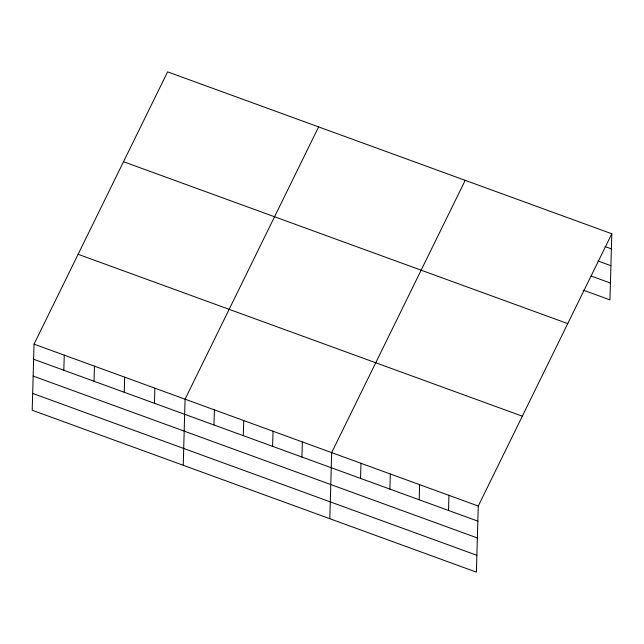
<?xml version="1.0" encoding="UTF-8"?>
<svg xmlns="http://www.w3.org/2000/svg" width="644" height="644" viewBox="0 0 644 644"><rect width="100%" height="100%" fill="white"/><g stroke="black" fill="none" stroke-linecap="round" stroke-linejoin="round"><path stroke-width="0.97" d="M34.043 344.138L32.2 410.236L476.407 572.138L478.259 506.039L611.8 233.764L167.593 71.862L34.043 344.138L478.259 506.039M63.828 370.26L64.255 355.15M94.04 381.264L94.459 366.154M124.244 392.277L124.662 377.167M154.447 403.289L154.874 388.171M183.234 465.282L185.078 399.183L318.619 126.908M213.977 424.984L214.396 409.866M243.295 435.666L243.714 420.556M272.613 446.348L273.032 431.239M301.931 457.039L302.35 441.921M329.825 518.71L331.668 452.611L465.209 180.336M360.56 478.403L360.986 463.294M389.878 489.094L390.304 473.976M419.196 499.776L419.622 484.666M448.514 510.459L448.94 495.349M611.8 233.764L609.957 299.863L583.384 290.178M604.966 246.539L611.381 248.874M598.083 261.029L610.906 265.698M591.184 276.026L610.423 283.038M123.519 161.716L567.734 323.61M78.117 254.283L522.324 416.185M33.625 359.247L477.832 521.149M33.158 376.072L477.365 537.973M32.667 393.412L476.882 555.305"/></g></svg>
